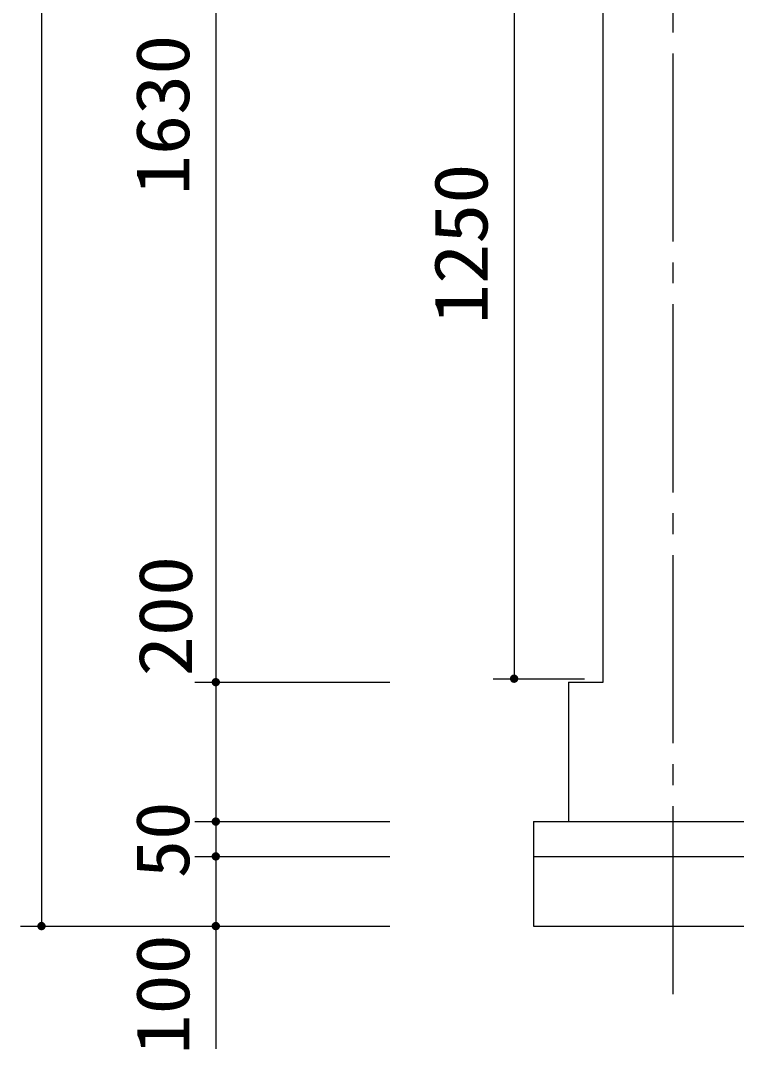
# Model space of a CAD drawing. Units: millimetres, scale not verified. Extents: x -8910 to 8910, y -6308 to 6308.
# Drawn here: x -741 to 286, y -3937 to -2461 of the extents above; entities that cross this region are included whole.
import ezdxf
from ezdxf.enums import TextEntityAlignment as Align

# ---------------------------------------------------------------- set-up
doc = ezdxf.new("R2010")
doc.units = ezdxf.units.MM
doc.header["$LTSCALE"] = 30
doc.linetypes.add('CHAIN2', pattern=[12, 9, -1, 1, -1])
for name, color, linetype, lineweight in [('0-0_機器', 2, 'Continuous', 25), ('0-1_製作', 5, 'Continuous', 25), ('0-5_空気管', 3, 'Continuous', 25), ('0-6_08', 2, 'CHAIN2', 25)]:
    doc.layers.add(name, color=color, linetype=linetype, lineweight=lineweight)
doc.styles.add('ＭＳ ゴシック', font='')
doc.styles.get('ＭＳ ゴシック').set_extended_font_data('MS Gothic')

msp = doc.modelspace()

# ---------------------------------------------------------------- linework, layer by layer
at = {"layer": '0-0_機器'}
for p, q in [((44.7, -3410.41), (94.7, -3410.41)), ((44.7, -3410.41), (44.7, -3610.41)), ((-5.3, -3610.41), (-5.3, -3760.41)), ((-5.3, -3610.41), (1934.7, -3610.41)), ((-5.3, -3660.41), (1934.7, -3660.41)), ((-5.3, -3760.41), (1934.7, -3760.41))]:
    msp.add_line(p, q, dxfattribs=at)
at = {"layer": '0-1_製作', "color": 2}
for p, q in [((-63.28, -3405.41), (67.9, -3405.41)), ((-491.13, -3410.41), (-211.58, -3410.41)), ((-491.13, -3610.41), (-211.58, -3610.41)), ((-491.13, -3660.41), (-211.58, -3660.41)), ((-741.13, -3760.41), (-461.13, -3760.41)), ((-491.13, -3760.41), (-211.58, -3760.41)), ((-461.13, -3760.41), (-461.13, -3936.43))]:
    msp.add_line(p, q, dxfattribs=at)
at = {"layer": '0-1_製作'}
for points in [[(-467.12, -3410.03), (-461.13, -3410.41), (-467.13, -3410.41)], [(-467.03, -3409.29), (-461.13, -3410.41), (-467.12, -3410.03)], [(-467.03, -3409.29), (-461.13, -3404.41), (-461.13, -3410.41)], [(-466.84, -3408.56), (-461.13, -3404.41), (-467.03, -3409.29)], [(-466.56, -3407.86), (-461.13, -3404.41), (-466.84, -3408.56)], [(-466.2, -3407.2), (-461.13, -3404.41), (-466.56, -3407.86)], [(-465.76, -3406.59), (-461.13, -3404.41), (-466.2, -3407.2)], [(-465.24, -3406.04), (-461.13, -3404.41), (-465.76, -3406.59)], [(-464.66, -3405.56), (-461.13, -3404.41), (-465.24, -3406.04)], [(-464.02, -3405.15), (-461.13, -3404.41), (-464.66, -3405.56)], [(-463.34, -3404.83), (-461.13, -3404.41), (-464.02, -3405.15)], [(-462.62, -3404.6), (-461.13, -3404.41), (-463.34, -3404.83)], [(-461.88, -3404.46), (-461.13, -3404.41), (-462.62, -3404.6)], [(-461.13, -3404.41), (-455.13, -3410.41), (-461.13, -3410.41)], [(-461.13, -3404.41), (-455.18, -3409.66), (-455.13, -3410.41)], [(-461.13, -3404.41), (-455.32, -3408.92), (-455.18, -3409.66)], [(-461.13, -3404.41), (-455.55, -3408.2), (-455.32, -3408.92)], [(-461.13, -3404.41), (-455.87, -3407.52), (-455.55, -3408.2)], [(-461.13, -3404.41), (-456.28, -3406.88), (-455.87, -3407.52)], [(-461.13, -3404.41), (-456.76, -3406.3), (-456.28, -3406.88)], [(-461.13, -3404.41), (-457.31, -3405.79), (-456.76, -3406.3)], [(-461.13, -3404.41), (-457.92, -3405.35), (-457.31, -3405.79)], [(-461.13, -3404.41), (-458.58, -3404.98), (-457.92, -3405.35)], [(-461.13, -3404.41), (-459.28, -3404.7), (-458.58, -3404.98)], [(-461.13, -3404.41), (-460.01, -3404.52), (-459.28, -3404.7)], [(-460.76, -3404.42), (-460.01, -3404.52), (-461.13, -3404.41)], [(-39.27, -3405.04), (-33.28, -3405.41), (-39.28, -3405.41)], [(-39.28, -3405.41), (-33.28, -3405.41), (-39.23, -3406.16)], [(-39.27, -3405.04), (-33.28, -3399.41), (-33.28, -3405.41)], [(-39.17, -3404.29), (-33.28, -3399.41), (-39.27, -3405.04)], [(-39.23, -3406.16), (-33.28, -3405.41), (-39.09, -3406.9)], [(-38.98, -3403.56), (-33.28, -3399.41), (-39.17, -3404.29)], [(-39.09, -3406.9), (-33.28, -3405.41), (-38.86, -3407.62)], [(-38.71, -3402.86), (-33.28, -3399.41), (-38.98, -3403.56)], [(-38.86, -3407.62), (-33.28, -3405.41), (-38.54, -3408.3)], [(-38.34, -3402.2), (-33.28, -3399.41), (-38.71, -3402.86)], [(-38.54, -3408.3), (-33.28, -3405.41), (-38.13, -3408.94)], [(-37.9, -3401.59), (-33.28, -3399.41), (-38.34, -3402.2)], [(-38.13, -3408.94), (-33.28, -3405.41), (-37.65, -3409.52)], [(-37.39, -3401.04), (-33.28, -3399.41), (-37.9, -3401.59)], [(-37.65, -3409.52), (-33.28, -3405.41), (-37.1, -3410.04)], [(-36.8, -3400.56), (-33.28, -3399.41), (-37.39, -3401.04)], [(-37.1, -3410.04), (-33.28, -3405.41), (-36.49, -3410.48)], [(-36.17, -3400.15), (-33.28, -3399.41), (-36.8, -3400.56)], [(-36.49, -3410.48), (-33.28, -3405.41), (-35.83, -3410.84)], [(-35.49, -3399.83), (-33.28, -3399.41), (-36.17, -3400.15)], [(-35.83, -3410.84), (-33.28, -3405.41), (-35.13, -3411.12)], [(-34.77, -3399.6), (-33.28, -3399.41), (-35.49, -3399.83)], [(-35.13, -3411.12), (-33.28, -3405.41), (-34.4, -3411.31)], [(-34.03, -3399.46), (-33.28, -3399.41), (-34.77, -3399.6)], [(-34.4, -3411.31), (-33.28, -3405.41), (-33.65, -3411.4)], [(-33.65, -3411.4), (-33.28, -3405.41), (-33.28, -3411.41)], [(-33.28, -3399.41), (-27.28, -3405.41), (-33.28, -3405.41)], [(-33.28, -3399.41), (-27.33, -3404.66), (-27.28, -3405.41)], [(-33.28, -3399.41), (-27.47, -3403.92), (-27.33, -3404.66)], [(-33.28, -3399.41), (-27.7, -3403.2), (-27.47, -3403.92)], [(-33.28, -3399.41), (-28.02, -3402.52), (-27.7, -3403.2)], [(-33.28, -3399.41), (-28.42, -3401.89), (-28.02, -3402.52)], [(-33.28, -3399.41), (-28.9, -3401.31), (-28.42, -3401.89)], [(-33.28, -3399.41), (-29.45, -3400.79), (-28.9, -3401.31)], [(-33.28, -3399.41), (-30.06, -3400.35), (-29.45, -3400.79)], [(-33.28, -3399.41), (-30.72, -3399.98), (-30.06, -3400.35)], [(-33.28, -3399.41), (-31.42, -3399.71), (-30.72, -3399.98)], [(-33.28, -3399.41), (-32.15, -3399.52), (-31.42, -3399.71)], [(-33.28, -3399.41), (-32.9, -3399.42), (-32.15, -3399.52)], [(-33.28, -3405.41), (-32.53, -3411.37), (-33.28, -3411.41)], [(-33.28, -3405.41), (-31.79, -3411.22), (-32.53, -3411.37)], [(-33.28, -3405.41), (-31.07, -3410.99), (-31.79, -3411.22)], [(-33.28, -3405.41), (-30.39, -3410.67), (-31.07, -3410.99)], [(-33.28, -3405.41), (-29.75, -3410.27), (-30.39, -3410.67)], [(-33.28, -3405.41), (-29.17, -3409.79), (-29.75, -3410.27)], [(-33.28, -3405.41), (-28.66, -3409.24), (-29.17, -3409.79)], [(-33.28, -3405.41), (-28.21, -3408.63), (-28.66, -3409.24)], [(-33.28, -3405.41), (-27.85, -3407.97), (-28.21, -3408.63)], [(-33.28, -3405.41), (-27.57, -3407.27), (-27.85, -3407.97)], [(-33.28, -3405.41), (-27.38, -3406.54), (-27.57, -3407.27)], [(-33.28, -3405.41), (-27.29, -3405.79), (-27.38, -3406.54)], [(-33.28, -3405.41), (-27.28, -3405.41), (-27.29, -3405.79)], [(-467.13, -3410.41), (-461.13, -3410.41), (-467.09, -3411.16)], [(-467.09, -3411.16), (-461.13, -3410.41), (-466.94, -3411.9)], [(-466.94, -3411.9), (-461.13, -3410.41), (-466.71, -3412.62)], [(-466.71, -3412.62), (-461.13, -3410.41), (-466.39, -3413.3)], [(-466.39, -3413.3), (-461.13, -3410.41), (-465.99, -3413.94)], [(-465.99, -3413.94), (-461.13, -3410.41), (-465.51, -3414.52)], [(-465.51, -3414.52), (-461.13, -3410.41), (-464.96, -3415.03)], [(-464.96, -3415.03), (-461.13, -3410.41), (-464.35, -3415.48)], [(-464.35, -3415.48), (-461.13, -3410.41), (-463.69, -3415.84)], [(-463.69, -3415.84), (-461.13, -3410.41), (-462.99, -3416.12)], [(-462.99, -3416.12), (-461.13, -3410.41), (-461.13, -3416.41)], [(-462.99, -3416.12), (-461.51, -3416.4), (-462.26, -3416.3)], [(-462.99, -3416.12), (-461.13, -3416.41), (-461.51, -3416.4)], [(-461.13, -3410.41), (-460.38, -3416.36), (-461.13, -3416.41)], [(-461.13, -3410.41), (-459.64, -3416.22), (-460.38, -3416.36)], [(-461.13, -3410.41), (-458.92, -3415.99), (-459.64, -3416.22)], [(-461.13, -3410.41), (-458.24, -3415.67), (-458.92, -3415.99)], [(-461.13, -3410.41), (-457.61, -3415.27), (-458.24, -3415.67)], [(-461.13, -3410.41), (-457.03, -3414.78), (-457.61, -3415.27)], [(-461.13, -3410.41), (-456.51, -3414.24), (-457.03, -3414.78)], [(-461.13, -3410.41), (-456.07, -3413.63), (-456.51, -3414.24)], [(-461.13, -3410.41), (-455.7, -3412.97), (-456.07, -3413.63)], [(-461.13, -3410.41), (-455.43, -3412.27), (-455.7, -3412.97)], [(-461.13, -3410.41), (-455.24, -3411.54), (-455.43, -3412.27)], [(-461.13, -3410.41), (-455.14, -3410.79), (-455.24, -3411.54)], [(-455.13, -3410.41), (-455.14, -3410.79), (-461.13, -3410.41)], [(-467.12, -3610.03), (-461.13, -3610.41), (-467.13, -3610.41)], [(-467.13, -3610.41), (-461.13, -3610.41), (-467.09, -3611.16)], [(-467.03, -3609.29), (-461.13, -3610.41), (-467.12, -3610.03)], [(-467.09, -3611.16), (-461.13, -3610.41), (-466.94, -3611.9)], [(-467.03, -3609.29), (-461.13, -3604.41), (-461.13, -3610.41)], [(-466.84, -3608.56), (-461.13, -3604.41), (-467.03, -3609.29)], [(-466.94, -3611.9), (-461.13, -3610.41), (-466.71, -3612.62)], [(-466.56, -3607.86), (-461.13, -3604.41), (-466.84, -3608.56)], [(-466.71, -3612.62), (-461.13, -3610.41), (-466.39, -3613.3)], [(-466.2, -3607.2), (-461.13, -3604.41), (-466.56, -3607.86)], [(-466.39, -3613.3), (-461.13, -3610.41), (-465.99, -3613.94)], [(-465.76, -3606.59), (-461.13, -3604.41), (-466.2, -3607.2)], [(-465.99, -3613.94), (-461.13, -3610.41), (-465.51, -3614.52)], [(-465.24, -3606.04), (-461.13, -3604.41), (-465.76, -3606.59)], [(-465.51, -3614.52), (-461.13, -3610.41), (-464.96, -3615.03)], [(-464.66, -3605.56), (-461.13, -3604.41), (-465.24, -3606.04)], [(-464.96, -3615.03), (-461.13, -3610.41), (-464.35, -3615.48)], [(-464.02, -3605.15), (-461.13, -3604.41), (-464.66, -3605.56)], [(-464.35, -3615.48), (-461.13, -3610.41), (-463.69, -3615.84)], [(-463.34, -3604.83), (-461.13, -3604.41), (-464.02, -3605.15)], [(-463.69, -3615.84), (-461.13, -3610.41), (-462.99, -3616.12)], [(-462.62, -3604.6), (-461.13, -3604.41), (-463.34, -3604.83)], [(-462.99, -3616.12), (-461.13, -3610.41), (-461.13, -3616.41)], [(-462.99, -3616.12), (-461.51, -3616.4), (-462.26, -3616.3)], [(-462.99, -3616.12), (-461.13, -3616.41), (-461.51, -3616.4)], [(-461.88, -3604.46), (-461.13, -3604.41), (-462.62, -3604.6)], [(-461.13, -3604.41), (-455.13, -3610.41), (-461.13, -3610.41)], [(-461.13, -3604.41), (-455.18, -3609.66), (-455.13, -3610.41)], [(-461.13, -3604.41), (-455.32, -3608.92), (-455.18, -3609.66)], [(-461.13, -3604.41), (-455.55, -3608.2), (-455.32, -3608.92)], [(-461.13, -3604.41), (-455.87, -3607.52), (-455.55, -3608.2)], [(-461.13, -3604.41), (-456.28, -3606.88), (-455.87, -3607.52)], [(-461.13, -3604.41), (-456.76, -3606.3), (-456.28, -3606.88)], [(-461.13, -3604.41), (-457.31, -3605.79), (-456.76, -3606.3)], [(-461.13, -3604.41), (-457.92, -3605.34), (-457.31, -3605.79)], [(-461.13, -3604.41), (-458.58, -3604.98), (-457.92, -3605.34)], [(-461.13, -3604.41), (-459.28, -3604.7), (-458.58, -3604.98)], [(-461.13, -3604.41), (-460.01, -3604.52), (-459.28, -3604.7)], [(-460.76, -3604.42), (-460.01, -3604.52), (-461.13, -3604.41)], [(-461.13, -3610.41), (-460.38, -3616.36), (-461.13, -3616.41)], [(-461.13, -3610.41), (-459.64, -3616.22), (-460.38, -3616.36)], [(-461.13, -3610.41), (-458.92, -3615.99), (-459.64, -3616.22)], [(-461.13, -3610.41), (-458.24, -3615.67), (-458.92, -3615.99)], [(-461.13, -3610.41), (-457.61, -3615.27), (-458.24, -3615.67)], [(-461.13, -3610.41), (-457.03, -3614.78), (-457.61, -3615.27)], [(-461.13, -3610.41), (-456.51, -3614.24), (-457.03, -3614.78)], [(-461.13, -3610.41), (-456.07, -3613.63), (-456.51, -3614.24)], [(-461.13, -3610.41), (-455.7, -3612.97), (-456.07, -3613.63)], [(-461.13, -3610.41), (-455.43, -3612.27), (-455.7, -3612.97)], [(-461.13, -3610.41), (-455.24, -3611.54), (-455.43, -3612.27)], [(-461.13, -3610.41), (-455.14, -3610.79), (-455.24, -3611.54)], [(-455.13, -3610.41), (-455.14, -3610.79), (-461.13, -3610.41)], [(-467.12, -3660.03), (-461.13, -3660.41), (-467.13, -3660.41)], [(-467.13, -3660.41), (-461.13, -3660.41), (-467.09, -3661.16)], [(-467.03, -3659.29), (-461.13, -3660.41), (-467.12, -3660.03)], [(-467.09, -3661.16), (-461.13, -3660.41), (-466.94, -3661.9)], [(-467.03, -3659.29), (-461.13, -3654.41), (-461.13, -3660.41)], [(-466.84, -3658.56), (-461.13, -3654.41), (-467.03, -3659.29)], [(-466.94, -3661.9), (-461.13, -3660.41), (-466.71, -3662.62)], [(-466.56, -3657.86), (-461.13, -3654.41), (-466.84, -3658.56)], [(-466.71, -3662.62), (-461.13, -3660.41), (-466.39, -3663.3)], [(-466.2, -3657.2), (-461.13, -3654.41), (-466.56, -3657.86)], [(-466.39, -3663.3), (-461.13, -3660.41), (-465.99, -3663.94)], [(-465.76, -3656.59), (-461.13, -3654.41), (-466.2, -3657.2)], [(-465.99, -3663.94), (-461.13, -3660.41), (-465.51, -3664.52)], [(-465.24, -3656.04), (-461.13, -3654.41), (-465.76, -3656.59)], [(-465.51, -3664.52), (-461.13, -3660.41), (-464.96, -3665.03)], [(-464.66, -3655.56), (-461.13, -3654.41), (-465.24, -3656.04)], [(-464.96, -3665.03), (-461.13, -3660.41), (-464.35, -3665.48)], [(-464.02, -3655.15), (-461.13, -3654.41), (-464.66, -3655.56)], [(-464.35, -3665.48), (-461.13, -3660.41), (-463.69, -3665.84)], [(-463.34, -3654.83), (-461.13, -3654.41), (-464.02, -3655.15)], [(-463.69, -3665.84), (-461.13, -3660.41), (-462.99, -3666.12)], [(-462.62, -3654.6), (-461.13, -3654.41), (-463.34, -3654.83)], [(-462.99, -3666.12), (-461.13, -3660.41), (-461.13, -3666.41)], [(-461.88, -3654.46), (-461.13, -3654.41), (-462.62, -3654.6)], [(-461.13, -3654.41), (-455.13, -3660.41), (-461.13, -3660.41)], [(-461.13, -3654.41), (-455.18, -3659.66), (-455.13, -3660.41)], [(-461.13, -3654.41), (-455.32, -3658.92), (-455.18, -3659.66)], [(-461.13, -3654.41), (-455.55, -3658.2), (-455.32, -3658.92)], [(-461.13, -3654.41), (-455.87, -3657.52), (-455.55, -3658.2)], [(-461.13, -3654.41), (-456.28, -3656.88), (-455.87, -3657.52)], [(-461.13, -3654.41), (-456.76, -3656.3), (-456.28, -3656.88)], [(-461.13, -3654.41), (-457.31, -3655.79), (-456.76, -3656.3)], [(-461.13, -3654.41), (-457.92, -3655.34), (-457.31, -3655.79)], [(-461.13, -3654.41), (-458.58, -3654.98), (-457.92, -3655.34)], [(-461.13, -3654.41), (-459.28, -3654.7), (-458.58, -3654.98)], [(-461.13, -3654.41), (-460.01, -3654.52), (-459.28, -3654.7)], [(-460.76, -3654.42), (-460.01, -3654.52), (-461.13, -3654.41)], [(-461.13, -3660.41), (-460.38, -3666.36), (-461.13, -3666.41)], [(-461.13, -3660.41), (-459.64, -3666.22), (-460.38, -3666.36)], [(-461.13, -3660.41), (-458.92, -3665.99), (-459.64, -3666.22)], [(-461.13, -3660.41), (-458.24, -3665.67), (-458.92, -3665.99)], [(-461.13, -3660.41), (-457.61, -3665.26), (-458.24, -3665.67)], [(-461.13, -3660.41), (-457.03, -3664.78), (-457.61, -3665.26)], [(-461.13, -3660.41), (-456.51, -3664.24), (-457.03, -3664.78)], [(-461.13, -3660.41), (-456.07, -3663.63), (-456.51, -3664.24)], [(-461.13, -3660.41), (-455.7, -3662.97), (-456.07, -3663.63)], [(-461.13, -3660.41), (-455.43, -3662.26), (-455.7, -3662.97)], [(-461.13, -3660.41), (-455.24, -3661.53), (-455.43, -3662.26)], [(-461.13, -3660.41), (-455.14, -3660.79), (-455.24, -3661.53)], [(-455.13, -3660.41), (-455.14, -3660.79), (-461.13, -3660.41)], [(-462.99, -3666.12), (-461.13, -3666.41), (-462.26, -3666.3)], [(-462.26, -3666.3), (-461.13, -3666.41), (-461.51, -3666.4)], [(-717.12, -3760.03), (-711.13, -3760.41), (-717.13, -3760.41)], [(-717.13, -3760.41), (-711.13, -3760.41), (-717.09, -3761.16)], [(-717.03, -3759.29), (-711.13, -3760.41), (-717.12, -3760.03)], [(-717.09, -3761.16), (-711.13, -3760.41), (-716.94, -3761.9)], [(-717.03, -3759.29), (-711.13, -3754.41), (-711.13, -3760.41)], [(-716.84, -3758.56), (-711.13, -3754.41), (-717.03, -3759.29)], [(-716.94, -3761.9), (-711.13, -3760.41), (-716.71, -3762.62)], [(-716.56, -3757.86), (-711.13, -3754.41), (-716.84, -3758.56)], [(-716.71, -3762.62), (-711.13, -3760.41), (-716.39, -3763.3)], [(-716.2, -3757.2), (-711.13, -3754.41), (-716.56, -3757.86)], [(-716.39, -3763.3), (-711.13, -3760.41), (-715.99, -3763.94)], [(-715.76, -3756.59), (-711.13, -3754.41), (-716.2, -3757.2)], [(-715.99, -3763.94), (-711.13, -3760.41), (-715.51, -3764.52)], [(-715.24, -3756.04), (-711.13, -3754.41), (-715.76, -3756.59)], [(-715.51, -3764.52), (-711.13, -3760.41), (-714.96, -3765.03)], [(-714.66, -3755.56), (-711.13, -3754.41), (-715.24, -3756.04)], [(-714.96, -3765.03), (-711.13, -3760.41), (-714.35, -3765.48)], [(-714.02, -3755.15), (-711.13, -3754.41), (-714.66, -3755.56)], [(-714.35, -3765.48), (-711.13, -3760.41), (-713.69, -3765.84)], [(-713.34, -3754.83), (-711.13, -3754.41), (-714.02, -3755.15)], [(-713.69, -3765.84), (-711.13, -3760.41), (-711.13, -3766.41)], [(-712.62, -3754.6), (-711.13, -3754.41), (-713.34, -3754.83)], [(-711.88, -3754.46), (-711.13, -3754.41), (-712.62, -3754.6)], [(-711.13, -3754.41), (-705.13, -3760.41), (-711.13, -3760.41)], [(-711.13, -3754.41), (-705.18, -3759.66), (-705.13, -3760.41)], [(-711.13, -3754.41), (-705.32, -3758.92), (-705.18, -3759.66)], [(-711.13, -3754.41), (-705.55, -3758.2), (-705.32, -3758.92)], [(-711.13, -3754.41), (-705.87, -3757.52), (-705.55, -3758.2)], [(-711.13, -3754.41), (-706.28, -3756.88), (-705.87, -3757.52)], [(-711.13, -3754.41), (-706.76, -3756.3), (-706.28, -3756.88)], [(-711.13, -3754.41), (-707.31, -3755.79), (-706.76, -3756.3)], [(-711.13, -3754.41), (-707.92, -3755.35), (-707.31, -3755.79)], [(-711.13, -3754.41), (-708.58, -3754.98), (-707.92, -3755.35)], [(-711.13, -3754.41), (-709.28, -3754.7), (-708.58, -3754.98)], [(-710.76, -3754.42), (-709.28, -3754.7), (-711.13, -3754.41)], [(-711.13, -3760.41), (-710.38, -3766.36), (-711.13, -3766.41)], [(-711.13, -3760.41), (-709.64, -3766.22), (-710.38, -3766.36)], [(-711.13, -3760.41), (-708.92, -3765.99), (-709.64, -3766.22)], [(-711.13, -3760.41), (-708.24, -3765.67), (-708.92, -3765.99)], [(-711.13, -3760.41), (-707.61, -3765.27), (-708.24, -3765.67)], [(-711.13, -3760.41), (-707.03, -3764.78), (-707.61, -3765.27)], [(-711.13, -3760.41), (-706.51, -3764.24), (-707.03, -3764.78)], [(-711.13, -3760.41), (-706.07, -3763.63), (-706.51, -3764.24)], [(-711.13, -3760.41), (-705.7, -3762.97), (-706.07, -3763.63)], [(-711.13, -3760.41), (-705.43, -3762.27), (-705.7, -3762.97)], [(-711.13, -3760.41), (-705.24, -3761.54), (-705.43, -3762.27)], [(-711.13, -3760.41), (-705.14, -3760.79), (-705.24, -3761.54)], [(-705.13, -3760.41), (-705.14, -3760.79), (-711.13, -3760.41)], [(-710.76, -3754.42), (-710.01, -3754.52), (-709.28, -3754.7)], [(-467.12, -3760.03), (-461.13, -3760.41), (-467.13, -3760.41)], [(-467.13, -3760.41), (-461.13, -3760.41), (-467.09, -3761.16)], [(-467.03, -3759.29), (-461.13, -3760.41), (-467.12, -3760.03)], [(-467.09, -3761.16), (-461.13, -3760.41), (-466.94, -3761.9)], [(-467.03, -3759.29), (-461.13, -3754.41), (-461.13, -3760.41)], [(-466.84, -3758.56), (-461.13, -3754.41), (-467.03, -3759.29)], [(-466.94, -3761.9), (-461.13, -3760.41), (-466.71, -3762.62)], [(-466.56, -3757.86), (-461.13, -3754.41), (-466.84, -3758.56)], [(-466.71, -3762.62), (-461.13, -3760.41), (-466.39, -3763.3)], [(-466.2, -3757.2), (-461.13, -3754.41), (-466.56, -3757.86)], [(-466.39, -3763.3), (-461.13, -3760.41), (-465.99, -3763.94)], [(-465.76, -3756.59), (-461.13, -3754.41), (-466.2, -3757.2)], [(-465.99, -3763.94), (-461.13, -3760.41), (-465.51, -3764.52)], [(-465.24, -3756.04), (-461.13, -3754.41), (-465.76, -3756.59)], [(-465.51, -3764.52), (-461.13, -3760.41), (-464.96, -3765.03)], [(-464.66, -3755.56), (-461.13, -3754.41), (-465.24, -3756.04)], [(-464.96, -3765.03), (-461.13, -3760.41), (-464.35, -3765.48)], [(-464.02, -3755.15), (-461.13, -3754.41), (-464.66, -3755.56)], [(-464.35, -3765.48), (-461.13, -3760.41), (-463.69, -3765.84)], [(-463.34, -3754.83), (-461.13, -3754.41), (-464.02, -3755.15)], [(-463.69, -3765.84), (-461.13, -3760.41), (-462.99, -3766.12)], [(-462.62, -3754.6), (-461.13, -3754.41), (-463.34, -3754.83)], [(-462.99, -3766.12), (-461.13, -3760.41), (-461.13, -3766.41)], [(-461.88, -3754.46), (-461.13, -3754.41), (-462.62, -3754.6)], [(-461.13, -3754.41), (-455.13, -3760.41), (-461.13, -3760.41)], [(-461.13, -3754.41), (-455.18, -3759.66), (-455.13, -3760.41)], [(-461.13, -3754.41), (-455.32, -3758.92), (-455.18, -3759.66)], [(-461.13, -3754.41), (-455.55, -3758.2), (-455.32, -3758.92)], [(-461.13, -3754.41), (-455.87, -3757.52), (-455.55, -3758.2)], [(-461.13, -3754.41), (-456.28, -3756.88), (-455.87, -3757.52)], [(-461.13, -3754.41), (-456.76, -3756.3), (-456.28, -3756.88)], [(-461.13, -3754.41), (-457.31, -3755.79), (-456.76, -3756.3)], [(-461.13, -3754.41), (-457.92, -3755.35), (-457.31, -3755.79)], [(-461.13, -3754.41), (-458.58, -3754.98), (-457.92, -3755.35)], [(-461.13, -3754.41), (-459.28, -3754.7), (-458.58, -3754.98)], [(-461.13, -3754.41), (-460.01, -3754.52), (-459.28, -3754.7)], [(-460.76, -3754.42), (-460.01, -3754.52), (-461.13, -3754.41)], [(-461.13, -3760.41), (-460.38, -3766.36), (-461.13, -3766.41)], [(-461.13, -3760.41), (-459.64, -3766.22), (-460.38, -3766.36)], [(-461.13, -3760.41), (-458.92, -3765.99), (-459.64, -3766.22)], [(-461.13, -3760.41), (-458.24, -3765.67), (-458.92, -3765.99)], [(-461.13, -3760.41), (-457.61, -3765.27), (-458.24, -3765.67)], [(-461.13, -3760.41), (-457.03, -3764.78), (-457.61, -3765.27)], [(-461.13, -3760.41), (-456.51, -3764.24), (-457.03, -3764.78)], [(-461.13, -3760.41), (-456.07, -3763.63), (-456.51, -3764.24)], [(-461.13, -3760.41), (-455.7, -3762.97), (-456.07, -3763.63)], [(-461.13, -3760.41), (-455.43, -3762.27), (-455.7, -3762.97)], [(-461.13, -3760.41), (-455.24, -3761.54), (-455.43, -3762.27)], [(-461.13, -3760.41), (-455.14, -3760.79), (-455.24, -3761.54)], [(-455.13, -3760.41), (-455.14, -3760.79), (-461.13, -3760.41)], [(-713.69, -3765.84), (-711.13, -3766.41), (-712.99, -3766.12)], [(-712.99, -3766.12), (-711.51, -3766.4), (-712.26, -3766.3)], [(-712.99, -3766.12), (-711.13, -3766.41), (-711.51, -3766.4)], [(-462.99, -3766.12), (-461.13, -3766.41), (-462.26, -3766.3)], [(-462.26, -3766.3), (-461.13, -3766.41), (-461.51, -3766.4)]]:
    msp.add_solid(points, dxfattribs=at)
at = {"layer": '0-5_空気管', "color": 2}
for p, q in [((-711.13, -1530.41), (-711.13, -3760.41)), ((-461.13, -1780.41), (-461.13, -3410.41)), ((-33.28, -2155.41), (-33.28, -3405.41)), ((-461.13, -3410.41), (-461.13, -3610.41)), ((-461.13, -3610.41), (-461.13, -3660.41)), ((-461.13, -3660.41), (-461.13, -3760.41))]:
    msp.add_line(p, q, dxfattribs=at)
at = {"layer": '0-6_08'}
msp.add_line((194.7, -3858.12), (194.7, -1441.36), dxfattribs=at)
at = {"layer": '0-6_08', "linetype": 'Continuous'}
msp.add_line((94.7, -3410.41), (94.7, -1730.41), dxfattribs=at)

# ---------------------------------------------------------------- texts
at = {"layer": '0-1_製作', "color": 4, "style": 'ＭＳ ゴシック', "width": 1.1}
msp.add_text('1630', height=76.98, rotation=90, dxfattribs=at).set_placement((-476.13, -2711.66), align=Align.BOTTOM_LEFT)
at = {"layer": '0-5_空気管', "color": 4, "style": 'ＭＳ ゴシック'}
for s, width, p in [('1250', 1.1, (-48.28, -2896.66)), ('200', 1.1, (-472.08, -3401.97)), ('50', 1.05, (-476.13, -3691.66)), ('100', 1.1, (-475.97, -3944.85))]:
    msp.add_text(s, height=76.98, rotation=90, dxfattribs=dict(at, width=width)).set_placement(p, align=Align.BOTTOM_LEFT)

doc.saveas('drawing.dxf')
